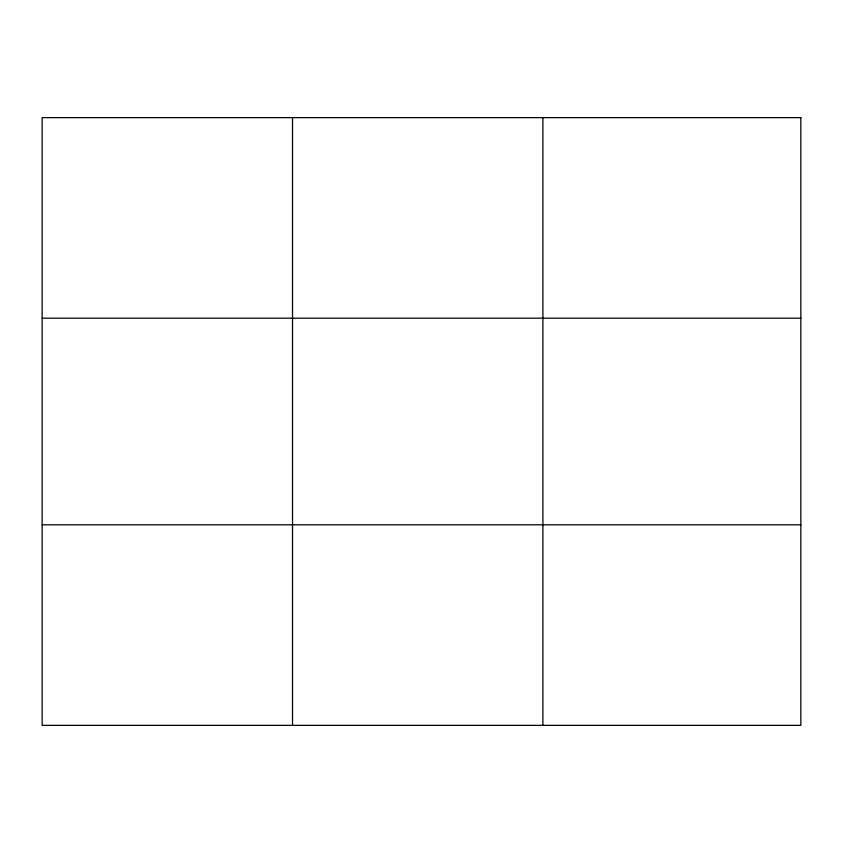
<?xml version="1.0" encoding="UTF-8"?>
<svg xmlns="http://www.w3.org/2000/svg" width="843" height="843" viewBox="0 0 843 843"><rect width="100%" height="100%" fill="white"/><g stroke="black" fill="none" stroke-linecap="round" stroke-linejoin="round"><path stroke-width="1.26" d="M292.521 117.63L292.521 725.37M542.892 117.63L542.892 725.37M42.15 318.19L800.85 318.19M42.15 524.81L800.85 524.81M800.85 117.63L800.85 725.37L42.15 725.37L42.15 117.63L800.85 117.63"/></g></svg>
